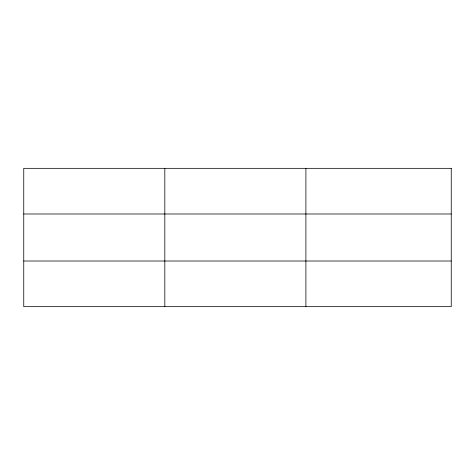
<?xml version="1.0" encoding="UTF-8"?>
<svg xmlns="http://www.w3.org/2000/svg" width="475" height="475" viewBox="0 0 475 475"><rect width="100%" height="100%" fill="white"/><g stroke="black" fill="none" stroke-linecap="round" stroke-linejoin="round"><path stroke-width="0.71" d="M164.825 306.666L164.825 168.334M305.9 306.666L305.9 168.334M23.75 213.987L451.25 213.987M23.75 261.012L451.25 261.012M451.25 168.334L451.25 306.666L23.75 306.666L23.75 168.334L451.25 168.334"/></g></svg>
